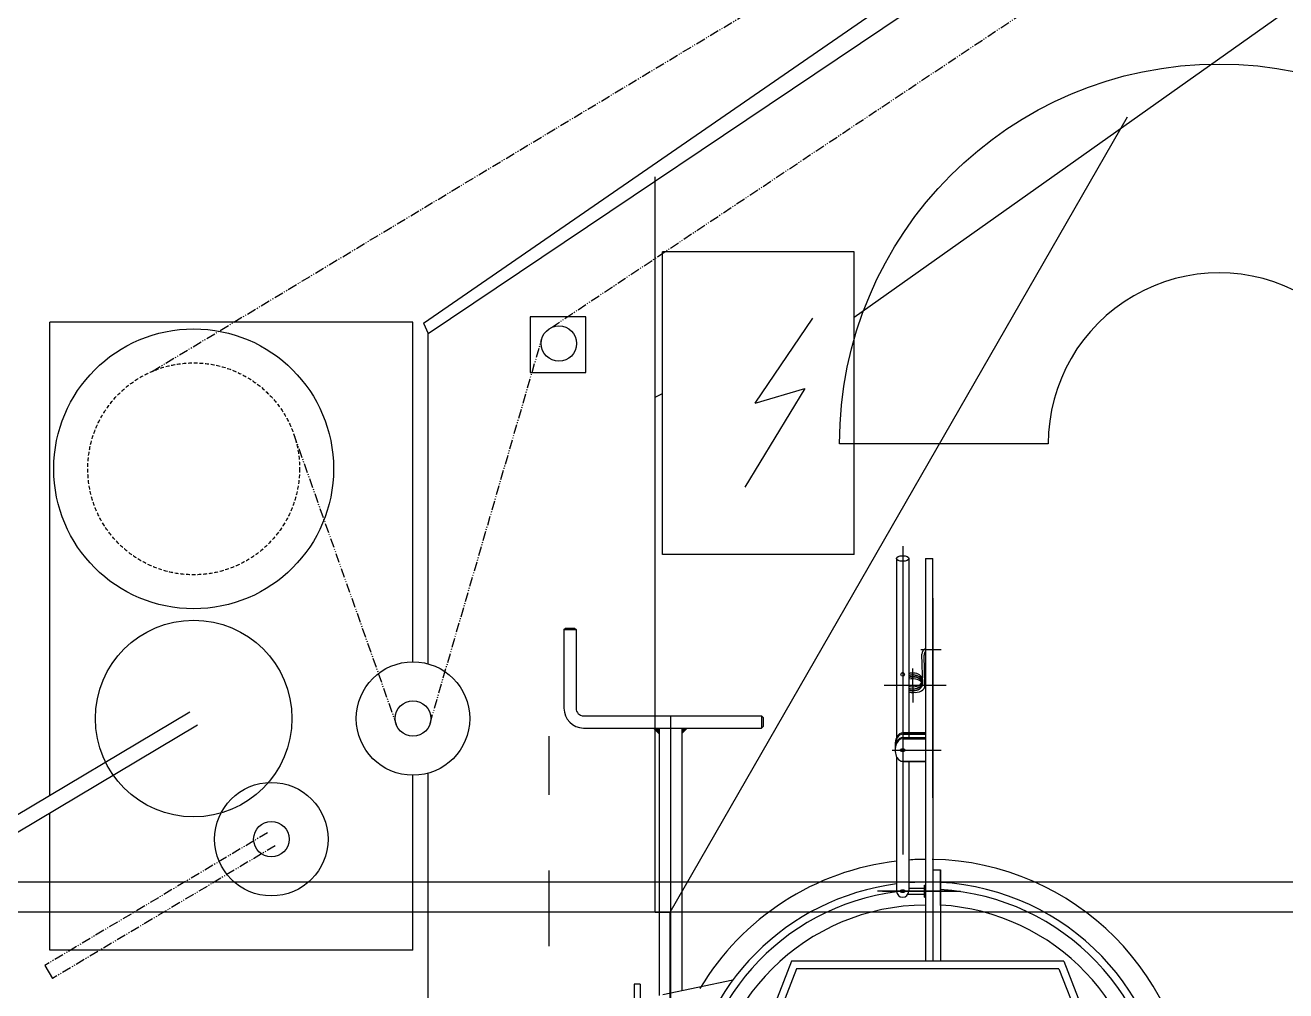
# Model space of a CAD drawing. Extents: x -79364 to 3230, y 28528 to 72157.
# Drawn here: x -45314 to -43647, y 56286 to 57562 of the extents above; entities that cross this region are included whole.
import ezdxf

# ---------------------------------------------------------------- set-up
doc = ezdxf.new("R2010")
doc.units = 0
doc.header["$LTSCALE"] = 500
for name, pattern in [('CENTER', [7, 4, -1, 1, -1]), ('DASHED', [0.75, 0.5, -0.25]), ('PHANTOM', [2.1, 1.25, -0.2, 0.125, -0.2, 0.125, -0.2])]:
    doc.linetypes.add(name, pattern=pattern)
doc.layers.get('0').update_dxf_attribs({"linetype": 'CONTINUOUS'})
doc.layers.add('S0CO1', color=1, linetype='CONTINUOUS')

# ---------------------------------------------------------------- blocks, each defined once
blk = doc.blocks.new('W2')
at = {"color": 0, "linetype": 'ByBlock'}
for p, q in [((-32.5, 763.9), (-32.5, 356.3)), ((-40.8, 747.5), (-40.6, 504.7)), ((-24.2, 747.5), (-24.5, 509.8)), ((-2.5, 747.5), (7.5, 747.5)), ((-2.5, 747.5), (-2.5, 215.3)), ((7.5, 431.2), (7.5, 747.5)), ((7.5, 694.9), (7.5, 215.3)), ((-480.4, 653.5), (-478.4, 655.5)), ((-480.4, 653.5), (-480.4, 549.5)), ((-480.4, 653.5), (-464.4, 653.5)), ((-478.4, 655.5), (-466.4, 655.5)), ((-466.4, 655.5), (-464.4, 653.5)), ((-464.4, 653.5), (-464.4, 549.5)), ((18.5, 626.9), (-8.5, 626.9)), ((-6, 579.6), (-7.2, 621.2)), ((-3, 579.8), (-4.2, 619.8)), ((-19.1, 579.6), (-19.1, 602.2)), ((25.2, 579.8), (-57, 579.8)), ((-2.5, 579.6), (-41.6, 579.6)), ((-19.1, 579.6), (-19.1, 557)), ((-454.4, 539.5), (-219.1, 539.5)), ((-339.6, 539.5), (-339.6, -186.5)), ((-219.1, 539.5), (-219.1, 523.5)), ((-219.1, 539.5), (-217.1, 537.5)), ((-217.1, 537.5), (-217.1, 525.5)), ((-454.4, 523.5), (-219.1, 523.5)), ((-354.6, 523.5), (-354.6, 170.2)), ((-324.6, 523.5), (-324.6, 176.6)), ((-219.1, 523.5), (-217.1, 525.5)), ((-2.5, 517.1), (-32.5, 517.1)), ((-32.5, 517.1), (-2.5, 517.1)), ((-32.5, 515.5), (-2.5, 515.5)), ((-32.5, 510.9), (-2.5, 510.9)), ((-32.5, 509.3), (-2.5, 509.3)), ((-46.2, 494.3), (18.4, 494.3)), ((-40.5, 485.4), (-40.5, 307.9)), ((-35, 479.7), (-2.5, 479.7)), ((-32.5, 479.3), (-2.5, 479.3)), ((-24.5, 479.7), (-24.5, 307.9)), ((7.5, 431.2), (7.5, 289.1)), ((7.5, 336.1), (17.5, 336.1)), ((17.5, 336.1), (17.5, 215.3)), ((17.5, 289.1), (17.5, 336.1)), ((31, 307.9), (-65.7, 307.9)), ((-59, 307.9), (44, 307.9)), ((-25.6, 303.9), (-3.5, 303.9)), ((-24.5, 311.9), (-3.5, 311.9)), ((-3.5, 299.9), (-3.5, 315.9)), ((-3.5, 315.9), (-2.5, 315.9)), ((-3.5, 299.9), (-2.5, 299.9)), ((7.5, 298.7), (7.5, 258.7)), ((-179.5, 215.3), (-429.5, -423.7)), ((-172.9, 205.3), (-419.3, -425)), ((180.5, 215.3), (-179.5, 215.3)), ((174, 205.3), (-172.9, 205.3)), ((174, 205.3), (420.4, -425)), ((180.5, 215.3), (430.5, -423.7)), ((-387.7, 185), (-387.7, 136.1)), ((-379.7, 185), (-387.7, 185)), ((-379.7, 185), (-379.7, 152.4)), ((-349.7, 171.5), (-257.1, 190.5))]:
    blk.add_line(p, q, dxfattribs=at)
blk.add_circle((-32.5, 594.2), 2.25, dxfattribs=at)
for centre, radius, start, end in [((-0.2, 621.4), 7, 109.3171, 181.6273), ((2.8, 620), 7, 138.8541, 181.6273), ((-32.5, 594), 2.47, 45, 135), ((-454.4, 549.5), 26, 180, 270), ((-454.4, 549.5), 10, 180, 270), ((-0.1, 0.1), 349.8, 96.6253, 149.1929), ((-0.1, 0.1), 349.8, 90.3855, 93.9922), ((0, 0), 350, 0.8185, 88.9257), ((-0.1, 0.1), 319.8, 97.2482, 173.0772), ((-0.1, 0.1), 319.8, 90.4215, 94.3667), ((0, 0), 320, 0.8997, 86.8634), ((-0.3, 0.1), 309.7, 97.4494, 179.285), ((-32.5, 307.9), 8, 180, 0), ((-0.8, -0.3), 310.8, 0.9858, 86.6292), ((-1.2, 0.7), 288.8, 90.2605, 179.3393), ((0, 0), 290, 0.9879, 86.5404)]:
    blk.add_arc(centre, radius, start, end, dxfattribs=at)
for centre, major_axis, ratio in [((-32.5, 747.5), (-8.31, 0), 0.444324), ((-32.5, 494.3), (3.25, 0), 0.546402), ((-32.5, 307.9), (3.25, 0), 0.576987)]:
    blk.add_ellipse(centre, major_axis=major_axis, ratio=ratio, dxfattribs=at)
for centre, major_axis, ratio, start_param, end_param in [((-19.1, 587), (13.1, 0), 0.695447, 4.284222, 8.282149), ((-19.1, 584.5), (13.1, 0), 0.695447, 4.284222, 8.282149), ((-19.1, 584.2), (13.1, 0), 0.695447, 4.284222, 8.282149), ((-19.1, 582.1), (13.1, 0), 0.695447, 4.284222, 8.282149), ((-19.1, 581.7), (13.1, 0), 0.695447, 4.284222, 8.282149), ((-19.1, 579.6), (13.1, 0), 0.695447, 6.283185, 8.282149), ((-19.1, 579.6), (13.1, 0), 0.695447, 4.284222, 4.825682), ((-16.1, 579.6), (-13.1, 0), 0.695447, 1.342722, 3.166331), ((-32.5, 502.1), (0, 15), 0.66323, 6.283185, 7.962356), ((-32.5, 494.3), (0, 15), 0.66323, 6.283185, 9.679438), ((-32.5, 500.5), (0, 15), 0.66323, 6.283185, 8.062808), ((-32.5, 495.9), (0, 15), 0.66323, 6.283185, 7.962356)]:
    blk.add_ellipse(centre, major_axis=major_axis, ratio=ratio, start_param=start_param, end_param=end_param, dxfattribs=at)
for points in [[(-354.6, 523.5), (-354.6, 515), (-363.1, 523.5), (-354.6, 515)], [(-324.6, 523.5), (-316.1, 523.5), (-324.6, 515), (-316.1, 523.5)]]:
    blk.add_solid(points, dxfattribs=at)

msp = doc.modelspace()

# ---------------------------------------------------------------- linework, layer by layer
at = {"color": 0, "ltscale": 0.2}
for p, q in [((-44780.823, 57155.24), (-42273.169, 58838.501)), ((-44217.453, 57176.666), (-42175.978, 58622.911)), ((-44786.988, 57168.914), (-43920.928, 57765.574)), ((-44460.823, 56390.24), (-43856.226, 57441.516)), ((-44480.823, 56390.24), (-44480.823, 57362.308)), ((-44470.823, 56863.188), (-44470.823, 57263.188)), ((-44217.453, 57263.188), (-44470.823, 57263.188)), ((-44217.453, 56863.188), (-44217.453, 57263.188)), ((-44348.56, 57063.011), (-44272.052, 57175.477)), ((-45280.823, 56544.719), (-45280.823, 57169.988)), ((-44800.823, 57169.988), (-45280.823, 57169.988)), ((-44800.823, 56721.248), (-44800.823, 57169.988)), ((-44786.988, 57168.914), (-44780.823, 57155.24)), ((-44780.823, 56718.533), (-44780.823, 57155.24)), ((-44480.823, 57071.101), (-44470.823, 57075.609)), ((-44217.453, 56863.188), (-44470.823, 56863.188)), ((-45095.94, 56654.84), (-45390.568, 56479.352)), ((-45085.706, 56637.657), (-45380.333, 56462.169)), ((-44780.823, 56270.24), (-44780.823, 56573.964)), ((-44800.823, 56339.988), (-44800.823, 56571.248)), ((-45280.823, 56339.988), (-45280.823, 56521.44)), ((-44480.823, 56390.24), (-44460.823, 56390.24)), ((-44460.823, 56270.24), (-44460.823, 56390.24)), ((-44800.823, 56339.988), (-45280.823, 56339.988))]:
    msp.add_line(p, q, dxfattribs=at)
at = {"color": 0, "linetype": 'PHANTOM', "ltscale": 0.02}
for p, q in [((-45145.629, 57105.075), (-42397.322, 58758.132)), ((-44617.503, 57163.188), (-43212.569, 58099.785)), ((-44778.309, 56639.701), (-44630.381, 57148.36)), ((-44958.826, 57022.905), (-44822.93, 56638.434)), ((-44993.204, 56495.385), (-45287.831, 56319.896)), ((-44982.969, 56478.202), (-45277.596, 56302.714))]:
    msp.add_line(p, q, dxfattribs=at)
at = {"color": 0, "linetype": 'CENTER', "ltscale": 0.2}
msp.add_line((-44620.823, 55845.432), (-44620.823, 56622.742), dxfattribs=at)
at = {"color": 0, "linetype": 'PHANTOM', "ltscale": 0.2}
msp.add_line((-45287.831, 56319.896), (-45277.596, 56302.714), dxfattribs=at)
at = {"color": 0}
msp.add_lwpolyline([(-43508.829, 56337.24), (-43508.829, 57009.235, 1.00000082), (-43960.837, 57009.236), (-44236.837, 57009.236, -1), (-43232.829, 57009.236), (-43232.825, 56335.838)], format="xyb", dxfattribs=at)
at = {"color": 0, "ltscale": 0.2}
msp.add_lwpolyline([(-44646.037, 57103.366), (-44572.365, 57103.366), (-44572.365, 57177.008), (-44646.037, 57177.008)], close=True, dxfattribs=at)
at = {"color": 0}
msp.add_lwpolyline([(-44348.56, 57063.011), (-44282.553, 57082.505), (-44362.062, 56952.045)], dxfattribs=at)
at = {"color": 0, "ltscale": 0.2}
for centre, radius in [((-45090.823, 56976.248), 185), ((-44607.866, 57141.813), 23.447), ((-45090.823, 56646.248), 130), ((-44800.823, 56646.248), 75), ((-44800.823, 56646.248), 23.447), ((-44988.086, 56486.793), 75), ((-44988.086, 56486.793), 23.447)]:
    msp.add_circle(centre, radius, dxfattribs=at)
at = {"color": 0, "linetype": 'DASHED', "ltscale": 0.02}
msp.add_circle((-45090.823, 56976.248), 140, dxfattribs=at)
at = {"layer": 'S0CO1', "color": 0}
for p, q in [((-55668.562, 56430.24), (-37567.336, 56430.24)), ((-37567.336, 56390.24), (-55668.562, 56390.24))]:
    msp.add_line(p, q, dxfattribs=at)

# ---------------------------------------------------------------- block references
msp.add_blockref('W2', (-44120.823, 56110.24), dxfattribs=at)

doc.saveas('drawing.dxf')
